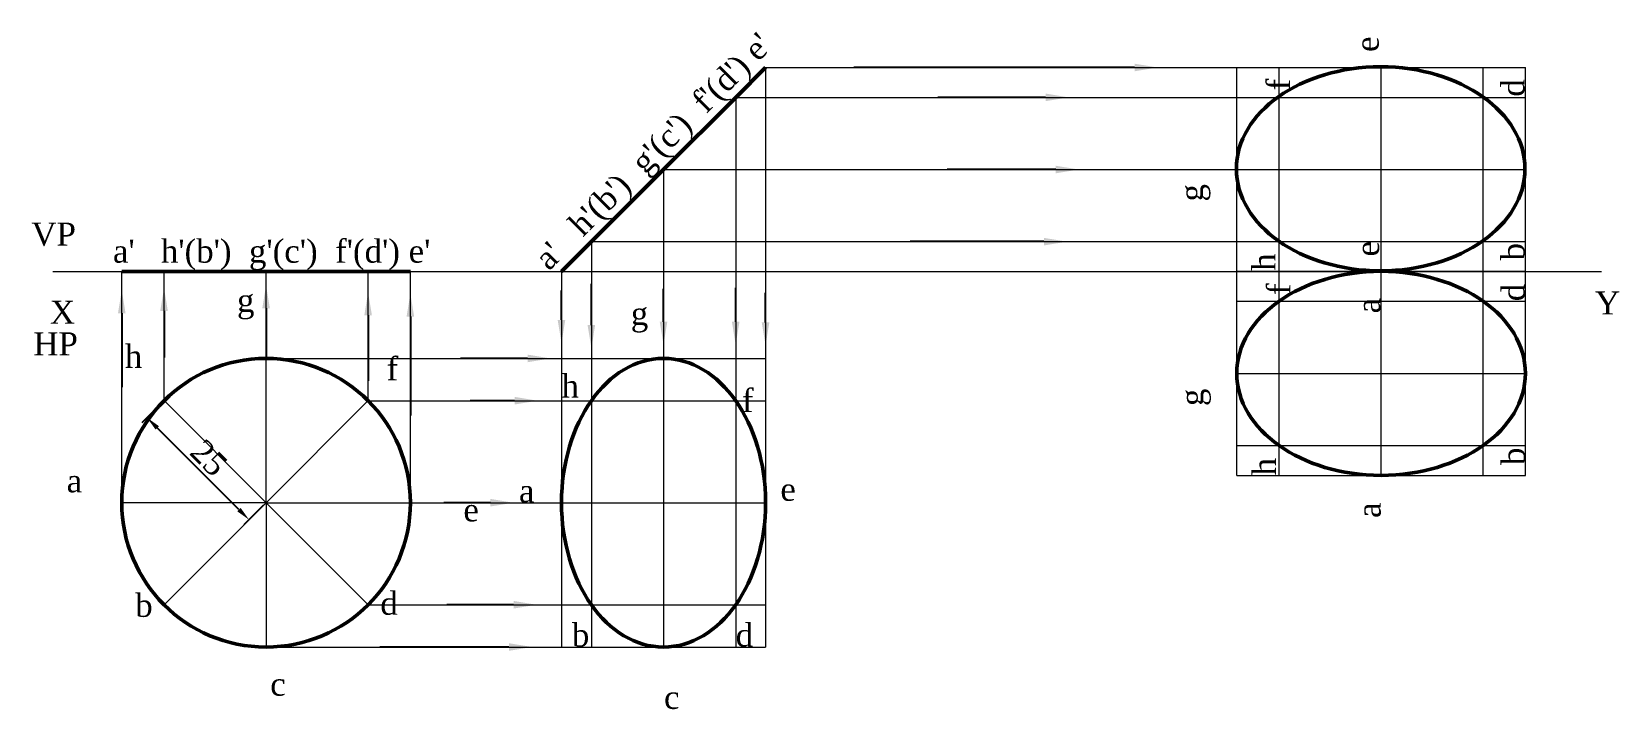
# Paper-space layout 'Layout24' of a CAD drawing. Header units: millimetres. Extents: x 6 to 281, y 10 to 128.
import ezdxf
from ezdxf import colors
from ezdxf.entities.mleader import LeaderData, LeaderLine
from ezdxf.math import Vec2, Vec3

# ---------------------------------------------------------------- set-up
doc = ezdxf.new("R2010")
doc.units = ezdxf.units.MM
for name, color, linetype, lineweight in [('PROJECTION_LINE', 250, 'Continuous', 5), ('VISIBLE_LINE', 170, 'Continuous', 50), ('XY LINE', 1, 'Continuous', 15)]:
    doc.layers.add(name, color=color, linetype=linetype, lineweight=lineweight)
doc.styles.get("Standard").update_dxf_attribs({"font": 'times.ttf', "height": 4})
doc.dimstyles.new('ISO-25', dxfattribs={"dimtxt": 4, "dimasz": 2.5, "dimexe": 1.25, "dimexo": 0.625, "dimtad": 1, "dimtoh": 1, "dimtxsty": 'Standard', "dimcen": 2.5, "dimadec": 0, "dimazin": 0, "dimtfac": 1, "dimtmove": 0, "dimatfit": 3, "dimfxl": 1, "dimarcsym": 0})

# ---------------------------------------------------------------- blocks, each defined once
blk = doc.blocks.new('*U130')
at = {"layer": 'PROJECTION_LINE'}
blk.add_line((-12.5, 0), (12.5, 0), dxfattribs=at)
blk = doc.blocks.new('*U131')
at = {"layer": 'PROJECTION_LINE', "color": 0, "linetype": 'ByBlock', "lineweight": -2, "transparency": 16777216}
for p, rotation in [((46.16, 58.62), 90), ((37.32, 54.96), 135), ((54.99, 54.96), 45), ((33.66, 46.12), 180), ((37.32, 37.28), 225.0000000000001), ((46.16, 33.62), 270), ((54.99, 37.28), 315.0000000000001)]:
    blk.add_blockref('*U130', p, dxfattribs=dict(at, rotation=rotation))
blk.add_blockref('*U130', (58.66, 46.12), dxfattribs=at)
blk = doc.blocks.new('*D132')
at = {"layer": 'Defpoints', "color": 0, "transparency": 16777216}
for p in [(28.48, 63.79), (25.53, 60.85), (46.16, 46.12)]:
    blk.add_point(p, dxfattribs=at)
at = {"layer": 'PROJECTION_LINE', "color": 0, "lineweight": -2, "transparency": 16777216}
for p, q in [((28.04, 63.35), (24.65, 59.97)), ((41.44, 44.94), (27.3, 59.08)), ((45.71, 45.67), (42.33, 42.29))]:
    blk.add_line(p, q, dxfattribs=at)
at = {"layer": 'PROJECTION_LINE', "color": 0, "transparency": 16777216}
for points in [[(27.59, 59.38), (27.01, 58.79), (25.53, 60.85)], [(41.74, 45.23), (41.15, 44.64), (43.21, 43.17)]]:
    blk.add_solid(points, dxfattribs=at)
at = {"layer": 'PROJECTION_LINE', "color": 0, "transparency": 16777216, "insert": (36.25, 53.89), "char_height": 4, "attachment_point": 5, "rotation": 315}
blk.add_mtext('25', dxfattribs=at)

psp = doc.layouts.new('Layout24')

# ---------------------------------------------------------------- linework, layer by layer
at = {"layer": 'PROJECTION_LINE'}
for p, q in [((132.691, 121.524), (132.691, 21.117)), ((132.691, 121.524), (264.323, 121.524)), ((214.323, 86.169), (214.323, 121.524)), ((221.646, 86.169), (221.646, 121.524)), ((239.323, 86.169), (239.323, 121.524)), ((257.001, 86.206), (257.001, 121.524)), ((264.323, 86.206), (264.323, 121.524)), ((127.513, 116.347), (127.513, 21.117)), ((127.513, 116.347), (264.323, 116.347)), ((115.013, 103.847), (115.013, 21.117)), ((115.013, 103.847), (264.323, 103.847)), ((102.513, 91.347), (102.513, 21.117)), ((102.513, 91.347), (264.323, 91.347)), ((21.155, 46.117), (21.155, 86.169)), ((28.478, 63.794), (28.478, 86.169)), ((46.155, 71.117), (46.155, 86.169)), ((63.833, 63.794), (63.833, 86.169)), ((71.155, 46.117), (71.155, 86.169)), ((97.335, 86.169), (97.335, 21.117)), ((214.323, 86.206), (264.323, 86.206)), ((214.323, 50.851), (214.323, 86.206)), ((221.646, 50.851), (221.646, 86.206)), ((239.323, 50.851), (239.323, 86.206)), ((257.001, 50.851), (257.001, 86.206)), ((264.323, 50.851), (264.323, 86.206)), ((214.323, 81.029), (264.323, 81.029)), ((46.155, 71.117), (132.691, 71.117)), ((214.323, 68.529), (264.323, 68.529)), ((63.833, 63.794), (132.691, 63.794)), ((214.323, 56.029), (264.323, 56.029)), ((214.323, 50.851), (264.323, 50.851)), ((71.155, 46.117), (132.691, 46.117)), ((63.833, 28.439), (132.691, 28.439)), ((46.155, 21.117), (132.691, 21.117))]:
    psp.add_line(p, q, dxfattribs=at)
at = {"layer": 'VISIBLE_LINE'}
for p, q in [((127.513, 116.347), (132.691, 121.524)), ((115.013, 103.847), (127.513, 116.347)), ((102.513, 91.347), (115.013, 103.847)), ((97.335, 86.169), (102.513, 91.347)), ((21.155, 86.169), (28.478, 86.169)), ((28.478, 86.169), (46.155, 86.169)), ((46.155, 86.169), (63.833, 86.169)), ((63.833, 86.169), (71.155, 86.169))]:
    psp.add_line(p, q, dxfattribs=at)
psp.add_circle((46.155, 46.117), 25, dxfattribs=at)
for centre, major_axis in [((239.253, 103.968), (-25, 0)), ((239.323, 68.529), (-25, 0)), ((115.013, 46.117), (0, 25))]:
    psp.add_ellipse(centre, major_axis=major_axis, ratio=0.7071068, dxfattribs=at)
at = {"layer": 'XY LINE'}
psp.add_line((9.187, 86.169), (277.491, 86.169), dxfattribs=at)

# ---------------------------------------------------------------- block references
at = {"layer": 'PROJECTION_LINE'}
psp.add_blockref('*U131', (0, 0), dxfattribs=at)

# ---------------------------------------------------------------- texts
for s, rotation, p in [("a'   h'(b')  g'(c')  f'(d') e'", 45, (95.168, 86.173)), ('e', 90, (238.923, 124.215)), ('f', 90, (223.547, 117.548)), ('d', 90, (264.172, 116.468)), ('g', 90, (208.466, 98.299)), ('e', 90, (238.994, 88.775)), ('b', 90, (264.172, 88.09)), ('h', 90, (221.03, 86.291)), ('f', 90, (223.617, 82.108)), ('d', 90, (264.243, 81.029)), ('a', 90, (239.198, 78.922)), ('g', 90, (208.537, 62.859)), ('b', 90, (264.243, 52.65)), ('h', 90, (221.101, 50.851)), ('a', 90, (239.269, 43.483))]:
    psp.add_text(s, height=4, rotation=rotation, dxfattribs=at).set_placement(p)
for s, p in [("a'   h'(b')  g'(c')  f'(d') e'", (19.626, 87.705)), ('g', (41.117, 79.192)), ('g', (109.344, 76.903)), ('h', (21.684, 69.485)), ('f', (67.028, 67.328)), ('h', (97.335, 64.339)), ('f', (128.593, 61.822)), ('a', (11.608, 47.914)), ('a', (89.967, 46.171)), ('e', (135.26, 46.446)), ('e', (80.343, 42.881)), ('b', (23.484, 26.343)), ('d', (65.948, 26.703)), ('b', (99.135, 21.197)), ('d', (127.513, 21.197)), ('c', (46.875, 12.682)), ('c', (115.101, 10.393))]:
    psp.add_text(s, height=4, dxfattribs=at).set_placement(p)
at = {"layer": 'XY LINE'}
for s, p in [('VP', (5.49, 90.657)), ('Y', (276.382, 78.73)), ('X', (8.702, 77.118)), ('HP', (5.827, 71.642))]:
    psp.add_text(s, height=4, dxfattribs=at).set_placement(p)

# ---------------------------------------------------------------- dimensions: what is measured, and where the dimension line sits
at = {"layer": 'PROJECTION_LINE'}
dim = psp.add_aligned_dim(p1=(46.155, 46.117), p2=(28.478, 63.794), distance=4.165, dimstyle='ISO-25', dxfattribs=at)
dim.commit()
dim.dimension.update_dxf_attribs({"geometry": '*D132', "text_midpoint": (36.252, 53.891)})

# ---------------------------------------------------------------- leaders
ml = psp.add_multileader_mtext('Standard', dxfattribs=at)
ml.set_content('')
ml.set_leader_properties()
ml.build(insert=Vec2(0, 0))
ml.multileader.update_dxf_attribs({"has_dogleg": 0})
ctx = ml.context
ctx.base_point, ctx.plane_origin = Vec3(163.993, 121.13), Vec3(200.617, 121.524)
notes = []
notes.append((ctx, [(0, (1, 1, 0), (155.993, 121.524), (-1, 0), 8, [(0, [(200.617, 121.524)], 0, [])])]))
ctx.mtext, ml.multileader.dxf.content_type = None, 0
ml = psp.add_multileader_mtext('Standard', dxfattribs=at)
ml.set_content('')
ml.set_leader_properties()
ml.build(insert=Vec2(0, 0))
ml.multileader.update_dxf_attribs({"has_dogleg": 0})
ctx = ml.context
ctx.base_point, ctx.plane_origin = Vec3(178.53, 116.003), Vec3(185.208, 116.347)
notes.append((ctx, [(0, (1, 1, 0), (170.53, 116.347), (-1, 0), 8, [(0, [(185.208, 116.347)], 0, [])])]))
ctx.mtext, ml.multileader.dxf.content_type = None, 0
ml = psp.add_multileader_mtext('Standard', dxfattribs=at)
ml.set_content('')
ml.set_leader_properties()
ml.build(insert=Vec2(0, 0))
ml.multileader.update_dxf_attribs({"has_dogleg": 0})
ctx = ml.context
ctx.base_point, ctx.plane_origin = Vec3(180.129, 103.783), Vec3(186.952, 103.847)
notes.append((ctx, [(0, (1, 1, 0), (172.129, 103.847), (-1, 0), 8, [(0, [(186.952, 103.847)], 0, [])])]))
ctx.mtext, ml.multileader.dxf.content_type = None, 0
ml = psp.add_multileader_mtext('Standard', dxfattribs=at)
ml.set_content('')
ml.set_leader_properties()
ml.build(insert=Vec2(0, 0))
ml.multileader.update_dxf_attribs({"has_dogleg": 0})
ctx = ml.context
ctx.base_point, ctx.plane_origin = Vec3(173.733, 91.127), Vec3(184.917, 91.347)
notes.append((ctx, [(0, (1, 1, 0), (165.733, 91.347), (-1, 0), 8, [(0, [(184.917, 91.347)], 0, [])])]))
ctx.mtext, ml.multileader.dxf.content_type = None, 0
ml = psp.add_multileader_mtext('Standard', dxfattribs=at)
ml.set_content('')
ml.set_leader_properties()
ml.build(insert=Vec2(0, 0))
ml.multileader.update_dxf_attribs({"has_dogleg": 0})
ctx = ml.context
ctx.base_point, ctx.plane_origin = Vec3(21.624, 66.143), Vec3(21.155, 82.933)
notes.append((ctx, [(0, (1, 1, 0), (13.155, 66.143), (1, 0), 8, [(0, [(21.155, 82.933)], 0, [])])]))
ctx.mtext, ml.multileader.dxf.content_type = None, 0
ml = psp.add_multileader_mtext('Standard', dxfattribs=at)
ml.set_content('')
ml.set_leader_properties()
ml.build(insert=Vec2(0, 0))
ml.multileader.update_dxf_attribs({"has_dogleg": 0})
ctx = ml.context
ctx.base_point, ctx.plane_origin = Vec3(43.982, 71.254), Vec3(28.478, 83.338)
notes.append((ctx, [(0, (1, 1, 0), (36.478, 71.254), (-1, 0), 8, [(0, [(28.478, 83.338)], 0, [])])]))
ctx.mtext, ml.multileader.dxf.content_type = None, 0
ml = psp.add_multileader_mtext('Standard', dxfattribs=at)
ml.set_content('')
ml.set_leader_properties()
ml.build(insert=Vec2(0, 0))
ml.multileader.update_dxf_attribs({"has_dogleg": 0})
ctx = ml.context
ctx.base_point, ctx.plane_origin = Vec3(46.172, 71.117), Vec3(46.155, 83.801)
notes.append((ctx, [(0, (1, 1, 0), (38.155, 71.117), (1, 0), 8, [(0, [(46.155, 83.801)], 0, [])])]))
ctx.mtext, ml.multileader.dxf.content_type = None, 0
ml = psp.add_multileader_mtext('Standard', dxfattribs=at)
ml.set_content('')
ml.set_leader_properties()
ml.build(insert=Vec2(0, 0))
ml.multileader.update_dxf_attribs({"has_dogleg": 0})
ctx = ml.context
ctx.base_point, ctx.plane_origin = Vec3(79.179, 67.206), Vec3(63.833, 82.587)
notes.append((ctx, [(0, (1, 1, 0), (71.833, 67.206), (-1, 0), 8, [(0, [(63.833, 82.587)], 0, [])])]))
ctx.mtext, ml.multileader.dxf.content_type = None, 0
ml = psp.add_multileader_mtext('Standard', dxfattribs=at)
ml.set_content('')
ml.set_leader_properties()
ml.build(insert=Vec2(0, 0))
ml.multileader.update_dxf_attribs({"has_dogleg": 0})
ctx = ml.context
ctx.base_point, ctx.plane_origin = Vec3(98.057, 82.894), Vec3(97.335, 73.775)
notes.append((ctx, [(0, (1, 1, 0), (89.335, 82.894), (1, 0), 8, [(0, [(97.335, 73.775)], 0, [])])]))
ctx.mtext, ml.multileader.dxf.content_type = None, 0
ml = psp.add_multileader_mtext('Standard', dxfattribs=at)
ml.set_content('')
ml.set_leader_properties()
ml.build(insert=Vec2(0, 0))
ml.multileader.update_dxf_attribs({"has_dogleg": 0})
ctx = ml.context
ctx.base_point, ctx.plane_origin = Vec3(118.327, 84.051), Vec3(102.513, 72.906)
notes.append((ctx, [(0, (1, 1, 0), (110.513, 84.051), (-1, 0), 8, [(0, [(102.513, 72.906)], 0, [])])]))
ctx.mtext, ml.multileader.dxf.content_type = None, 0
ml = psp.add_multileader_mtext('Standard', dxfattribs=at)
ml.set_content('')
ml.set_leader_properties()
ml.build(insert=Vec2(0, 0))
ml.multileader.update_dxf_attribs({"has_dogleg": 0})
ctx = ml.context
ctx.base_point, ctx.plane_origin = Vec3(115.881, 83.183), Vec3(115.013, 73.485)
notes.append((ctx, [(0, (1, 1, 0), (107.013, 83.183), (1, 0), 8, [(0, [(115.013, 73.485)], 0, [])])]))
ctx.mtext, ml.multileader.dxf.content_type = None, 0
ml = psp.add_multileader_mtext('Standard', dxfattribs=at)
ml.set_content('')
ml.set_leader_properties()
ml.build(insert=Vec2(0, 0))
ml.multileader.update_dxf_attribs({"has_dogleg": 0})
ctx = ml.context
ctx.base_point, ctx.plane_origin = Vec3(127.697, 83.328), Vec3(127.513, 73.485)
notes.append((ctx, [(0, (1, 1, 0), (119.513, 83.328), (1, 0), 8, [(0, [(127.513, 73.485)], 0, [])])]))
ctx.mtext, ml.multileader.dxf.content_type = None, 0
ml = psp.add_multileader_mtext('Standard', dxfattribs=at)
ml.set_content('')
ml.set_leader_properties()
ml.build(insert=Vec2(0, 0))
ml.multileader.update_dxf_attribs({"has_dogleg": 0})
ctx = ml.context
ctx.base_point, ctx.plane_origin = Vec3(87.609, 61.251), Vec3(71.155, 82.355)
notes.append((ctx, [(0, (1, 1, 0), (79.155, 61.251), (-1, 0), 8, [(0, [(71.155, 82.355)], 0, [])])]))
ctx.mtext, ml.multileader.dxf.content_type = None, 0
ml = psp.add_multileader_mtext('Standard', dxfattribs=at)
ml.set_content('')
ml.set_leader_properties()
ml.build(insert=Vec2(0, 0))
ml.multileader.update_dxf_attribs({"has_dogleg": 0})
ctx = ml.context
ctx.base_point, ctx.plane_origin = Vec3(148.112, 82.459), Vec3(132.691, 73.341)
notes.append((ctx, [(0, (1, 1, 0), (140.691, 82.459), (-1, 0), 8, [(0, [(132.691, 73.341)], 0, [])])]))
ctx.mtext, ml.multileader.dxf.content_type = None, 0
ml = psp.add_multileader_mtext('Standard', dxfattribs=at)
ml.set_content('')
ml.set_leader_properties()
ml.build(insert=Vec2(0, 0))
ml.multileader.update_dxf_attribs({"has_dogleg": 0})
ctx = ml.context
ctx.base_point, ctx.plane_origin = Vec3(95.853, 70.793), Vec3(95.457, 71.117)
notes.append((ctx, [(0, (1, 1, 0), (87.853, 71.117), (-1, 0), 8, [(0, [(95.457, 71.117)], 0, [])])]))
ctx.mtext, ml.multileader.dxf.content_type = None, 0
ml = psp.add_multileader_mtext('Standard', dxfattribs=at)
ml.set_content('')
ml.set_leader_properties()
ml.build(insert=Vec2(0, 0))
ml.multileader.update_dxf_attribs({"has_dogleg": 0})
ctx = ml.context
ctx.base_point, ctx.plane_origin = Vec3(97.54, 63.17), Vec3(93.208, 63.794)
notes.append((ctx, [(0, (1, 1, 0), (89.54, 63.794), (-1, 0), 8, [(0, [(93.208, 63.794)], 0, [])])]))
ctx.mtext, ml.multileader.dxf.content_type = None, 0
ml = psp.add_multileader_mtext('Standard', dxfattribs=at)
ml.set_content('')
ml.set_leader_properties()
ml.build(insert=Vec2(0, 0))
ml.multileader.update_dxf_attribs({"has_dogleg": 0})
ctx = ml.context
ctx.base_point, ctx.plane_origin = Vec3(92.93, 46.308), Vec3(89.012, 46.117)
notes.append((ctx, [(0, (1, 1, 0), (84.93, 46.117), (-1, 0), 8, [(0, [(89.012, 46.117)], 0, [])])]))
ctx.mtext, ml.multileader.dxf.content_type = None, 0
ml = psp.add_multileader_mtext('Standard', dxfattribs=at)
ml.set_content('')
ml.set_leader_properties()
ml.build(insert=Vec2(0, 0))
ml.multileader.update_dxf_attribs({"has_dogleg": 0})
ctx = ml.context
ctx.base_point, ctx.plane_origin = Vec3(93.482, 28.409), Vec3(93.045, 28.439)
notes.append((ctx, [(0, (1, 1, 0), (85.482, 28.439), (-1, 0), 8, [(0, [(93.045, 28.439)], 0, [])])]))
ctx.mtext, ml.multileader.dxf.content_type = None, 0
ml = psp.add_multileader_mtext('Standard', dxfattribs=at)
ml.set_content('')
ml.set_leader_properties()
ml.build(insert=Vec2(0, 0))
ml.multileader.update_dxf_attribs({"has_dogleg": 0})
ctx = ml.context
ctx.base_point, ctx.plane_origin = Vec3(81.876, 20.954), Vec3(92.236, 21.117)
notes.append((ctx, [(0, (1, 1, 0), (73.876, 21.117), (-1, 0), 8, [(0, [(92.236, 21.117)], 0, [])])]))
ctx.mtext, ml.multileader.dxf.content_type = None, 0
for ctx, leaders in notes:
    for number, flags, end, landing, length, lines in leaders:
        leader = LeaderData()
        leader.index, (leader.has_last_leader_line, leader.has_dogleg_vector, leader.attachment_direction) = number, flags
        leader.last_leader_point, leader.dogleg_vector, leader.dogleg_length = Vec3(end), Vec3(landing), length
        for number, points, colour, breaks in lines:
            line = LeaderLine()
            line.index, line.vertices, line.color, line.breaks = number, Vec3.list(points), colors.encode_raw_color(colour), breaks
            leader.lines.append(line)
        ctx.leaders.append(leader)

doc.saveas('drawing.dxf')
